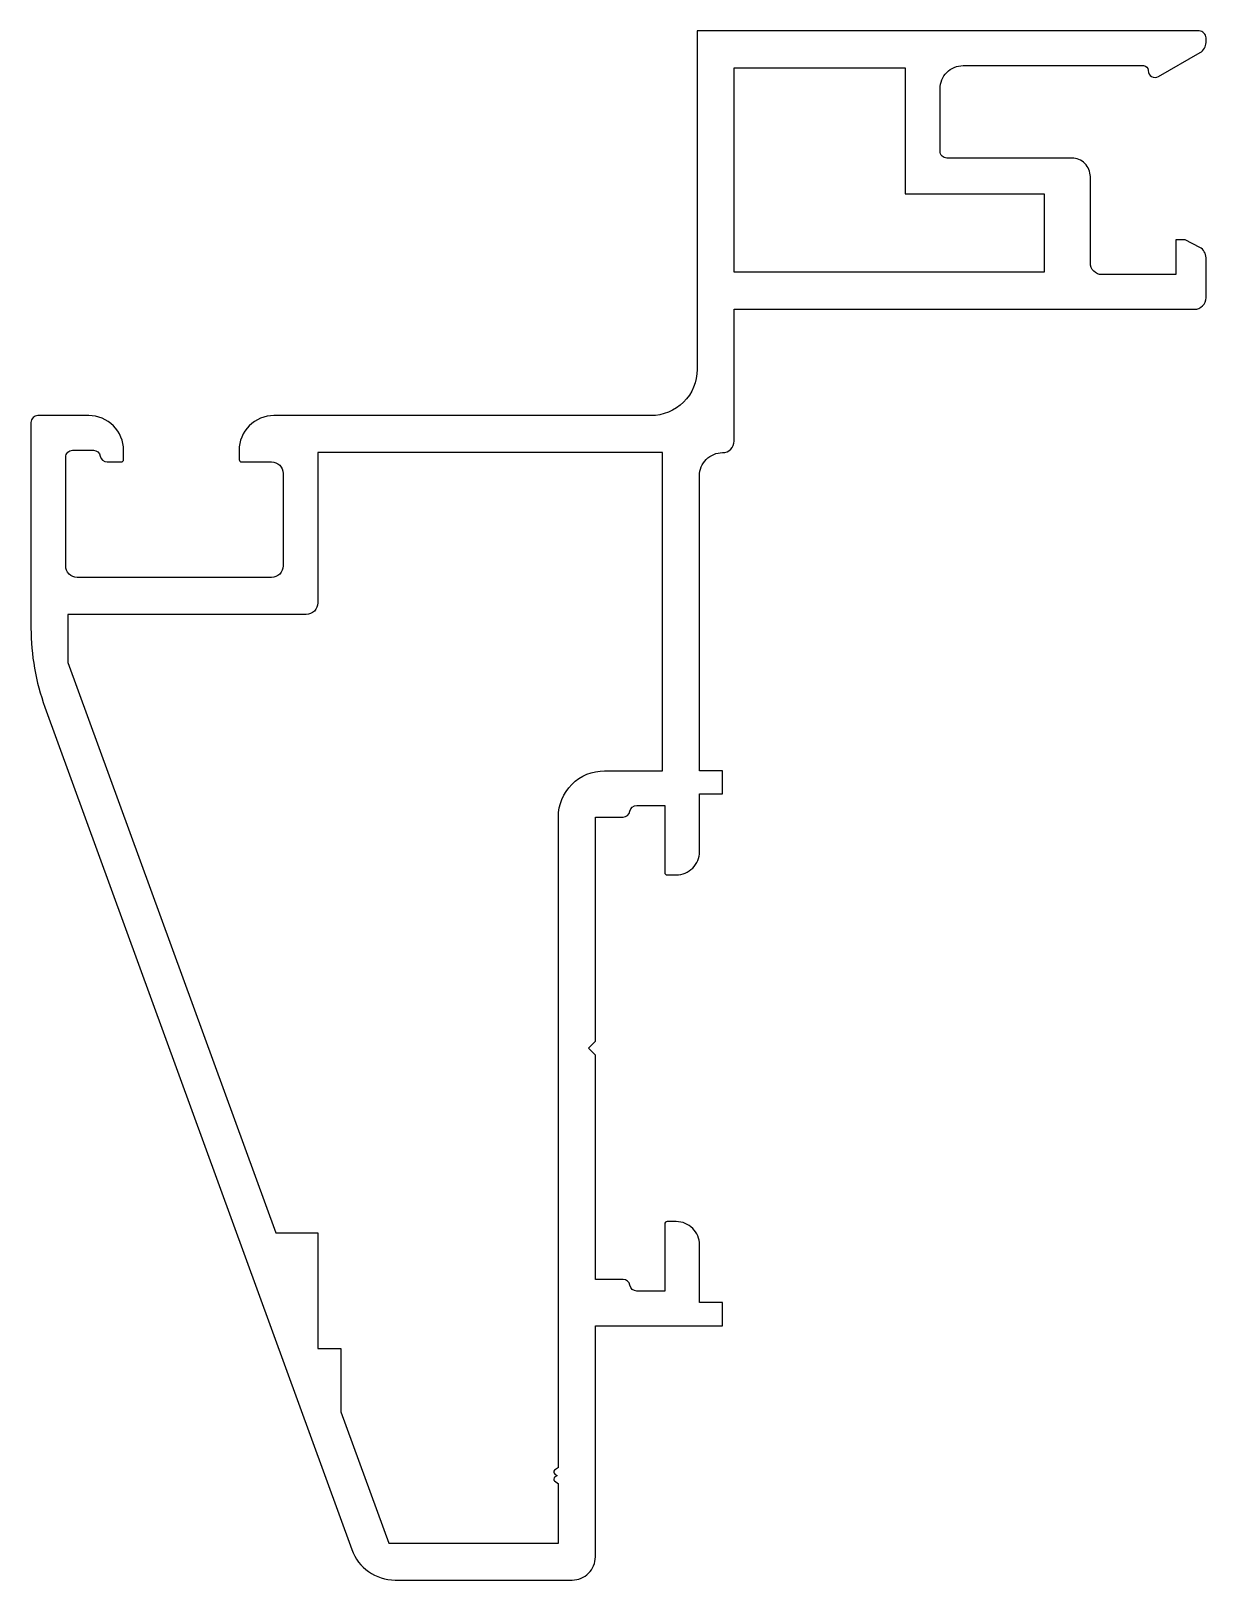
# Model space of a CAD drawing. Extents: x 1146 to 1196.8, y -190.9 to -123.9.
import ezdxf

# ---------------------------------------------------------------- set-up
doc = ezdxf.new("R2010")
doc.units = 0
doc.header["$LTSCALE"] = 15
doc.layers.get('0').update_dxf_attribs({"linetype": 'CONTINUOUS'})

msp = doc.modelspace()

# ---------------------------------------------------------------- linework, layer by layer
at = {"color": 0, "ltscale": 5}
for p, q in [((1168.832, -186.033), (1168.672, -186.153)), ((1168.672, -186.613), (1168.832, -186.733)), ((1168.679, -186.318), (1168.782, -186.383)), ((1168.782, -186.383), (1168.679, -186.449))]:
    msp.add_line(p, q, dxfattribs=at)
at = {"color": 0, "ltscale": 0.05}
msp.add_lwpolyline([(1148.532, -140.535), (1146.332, -140.535, 0.414214), (1146.032, -140.835), (1146.032, -149.725, 0.087489), (1146.635, -153.145), (1159.897, -189.582, 0.315299), (1161.777, -190.898), (1169.432, -190.898, 0.414214), (1170.432, -189.898), (1170.432, -179.898), (1175.932, -179.898), (1175.932, -178.898), (1174.932, -178.898), (1174.932, -176.398, 0.414214), (1173.932, -175.398), (1173.532, -175.398, 0.414214), (1173.432, -175.498), (1173.432, -178.398), (1172.224, -178.398, -0.365977), (1171.928, -178.148, 0.365977), (1171.632, -177.898), (1170.432, -177.898), (1170.432, -168.198), (1170.132, -167.898), (1170.432, -167.598), (1170.432, -157.898), (1171.632, -157.898, 0.365977), (1171.928, -157.648, -0.365977), (1172.224, -157.398), (1173.432, -157.398), (1173.432, -160.298, 0.414214), (1173.532, -160.398), (1173.932, -160.398, 0.414214), (1174.932, -159.398), (1174.932, -156.898), (1175.932, -156.898), (1175.932, -155.898), (1174.932, -155.898), (1174.932, -143.135, -0.414214), (1175.932, -142.135, 0.414214), (1176.432, -141.635), (1176.432, -135.935), (1196.332, -135.935, 0.414214), (1196.832, -135.435), (1196.832, -133.705, 0.280185), (1196.562, -133.262), (1195.932, -132.935), (1195.532, -132.935), (1195.532, -134.435), (1192.332, -134.435, -0.414214), (1191.832, -133.935), (1191.832, -130.198, 0.414214), (1191.032, -129.398), (1185.632, -129.398, -0.414214), (1185.332, -129.098), (1185.332, -126.398, -0.414214), (1186.332, -125.398), (1194.132, -125.398, -0.414204), (1194.332, -125.598, -0.015543), (1194.332, -125.611, 0.576641), (1194.782, -125.871), (1196.582, -124.831, 0.267949), (1196.832, -124.398), (1196.832, -124.198, 0.414214), (1196.532, -123.898), (1174.832, -123.898), (1174.832, -138.535, -0.414214), (1172.832, -140.535), (1156.532, -140.535, 0.414214), (1155.032, -142.035), (1155.032, -142.435, 0.414214), (1155.132, -142.535), (1156.432, -142.535, -0.414214), (1156.932, -143.035), (1156.932, -147.035, -0.414214), (1156.432, -147.535), (1148.032, -147.535, -0.414214), (1147.532, -147.035), (1147.532, -142.335, -0.414214), (1147.832, -142.035), (1148.732, -142.035, -0.365977), (1149.028, -142.285, 0.365977), (1149.324, -142.535), (1149.932, -142.535, 0.414214), (1150.032, -142.435), (1150.032, -142.035, 0.414214)], format="xyb", close=True, dxfattribs=at)
msp.add_lwpolyline([(1183.832, -130.948), (1189.832, -130.948), (1189.832, -134.335), (1176.432, -134.335), (1176.432, -125.498), (1183.832, -125.498)], close=True)
msp.add_lwpolyline([(1168.832, -186.033), (1168.832, -157.898, -0.414214), (1170.832, -155.898), (1173.332, -155.898), (1173.332, -142.135), (1158.432, -142.135), (1158.432, -148.635, -0.414214), (1157.932, -149.135), (1147.632, -149.135), (1147.632, -151.206), (1156.612, -175.879), (1158.432, -175.879), (1158.432, -180.879), (1159.432, -180.879), (1159.432, -183.626), (1161.497, -189.298), (1168.832, -189.298), (1168.832, -186.733)], format="xyb", dxfattribs=at)
at = {"color": 0, "ltscale": 5}
for centre, start, end in [((1168.732, -186.233), 126.8699, 237.66647), ((1168.732, -186.533), 122.33353, 233.1301)]:
    msp.add_arc(centre, 0.1, start, end, dxfattribs=at)

doc.saveas('drawing.dxf')
